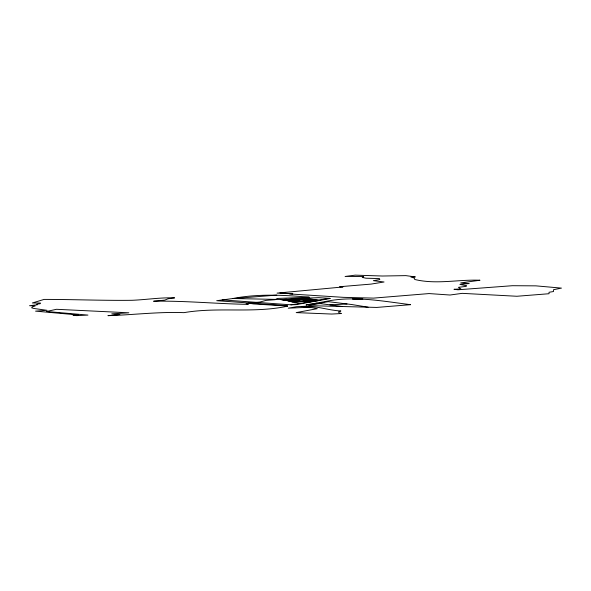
<?xml version="1.0" encoding="UTF-8"?>
<svg xmlns="http://www.w3.org/2000/svg" width="591" height="591" viewBox="0 0 591 591"><rect width="100%" height="100%" fill="white"/><g stroke="black" fill="none" stroke-linecap="round" stroke-linejoin="round"><path stroke-width="0.89" d="M232.935 298.507C258.215 293.601 283.828 295.012 309.3 297.199L277.371 298.448L275.214 299.696L266.002 300.391L259.966 302.016L246.078 303.523L248.279 304.35C216.675 303.877 185.234 300.634 153.586 301.225L164.845 300.117L167.925 298.802L174.618 297.864C160.516 297.391 146.066 299.74 131.992 300.294C102.671 300.649 73.387 299.401 44.096 299.408L32.394 302.961L40.432 303.043L40.062 303.737L36.775 304.151L37.366 304.786L29.55 305.702L35.172 305.946L32.697 306.766L31.618 307.793L33.82 308.458L47.044 310.319L35.556 311.139L78.271 314.966L73.062 315.298L76.793 315.631L87.941 315.092L46.541 311.494L56.463 309.292L128.823 312.794L111.78 313.851L119.914 314.523L107.931 315.66C133.234 314.922 158.521 311.656 183.934 312.654C218.212 306.722 253.546 313.614 287.603 306.138L286.894 305.687L216.727 300.693L232.935 298.507L280.038 299.489L286.539 300.317L291.932 301.816L319.613 300.391M326.062 301.403C353.928 295.544 382.761 301.247 410.612 304.668L376.711 307.431L310.563 305.673L307.564 304.712L305.998 304.993L326.062 301.403L351.704 304.528L368.09 307.202M308.945 305.155L328.212 301.669M329.342 298.27L318.579 300.198L294.665 298.691L318.579 297.657L330.458 298.44L296.061 304.624L290.942 304.823L222.209 299.888M234.191 298.536L276.787 295.079M280.681 299.571L295.655 298.75M286.539 300.317C293.926 303.9 302.193 299.578 309.817 302.171M282.594 299.807L296.616 299.149M284.463 300.051L289.967 299.77M286.325 300.287L291.828 300.006M309.536 300.102L304.025 300.391L307.756 300.871M293.365 300.996L299.984 301.262M309.677 300.162L305.414 300.376L308.79 300.812M293.779 301.247L299.29 300.967M305.894 300.627L311.398 300.346M329.926 304.838L347.043 304.003M309.588 304.35L320.485 303.611L342.492 306.53M301.558 306.463L296.542 306.692L288.275 308.177L309.98 307.209L317.264 308.672L296.202 312.609L331.706 314.05L341.568 313.525L338.761 312.646L338.687 311.716L340.852 310.977C327.968 310.349 315.66 305.377 302.644 306.411L301.558 306.463L309.98 307.209M289.627 293.934L343.415 297.339L373.505 298.115L429.059 293.572L450.017 295.02L462.206 293.35L516.874 296.261L549.032 293.727L549.054 292.272L553.501 291.526L553.516 289.708L561.45 288.113L535.867 285.852L512.353 285.712L457.981 289.775L453.977 289.302L460.869 288.91L458.453 287.329L466.1 286.347L466.58 285.771L459.909 284.382L469.232 283.554L460.707 282.897L479.981 280.245C458.239 279.336 436.35 284.729 414.719 279.469L414.276 278.065L410.937 277.053L415.31 276.906L405.847 275.628L382.355 276.019L355.221 275.14L345.085 276.47L360.761 276.44L363.709 276.684L362.217 277.393L365.984 278.206L379.474 278.575L379.784 279.536L373.372 280.659L384.039 281.996L371.03 284.101L339.692 286.724L342.935 286.967L277.068 293.114L292.804 293.808L280.001 292.833M287.462 306.042L253.635 303.944L248.634 303.146M290.942 304.823L319.761 300.413L304.978 298.115M320.485 303.611L316.037 303.198M296.069 299.172L299.452 299.607M293.697 300.25L286.236 299.29L280.732 299.571L288.186 300.531L294.798 300.191L298.521 300.671L291.917 301.011L295.648 301.491L313.26 300.583L295.663 299.083L283.399 299.718L296.734 301.432M297.421 300.73L301.151 301.211M287.263 299.63L290.639 300.065M292.176 301.853L302.296 303.508M362.734 299.076L352.465 298.861L362.734 299.076M303.944 299.386L298.44 299.667L305.806 299.622L303.944 299.386"/></g></svg>
